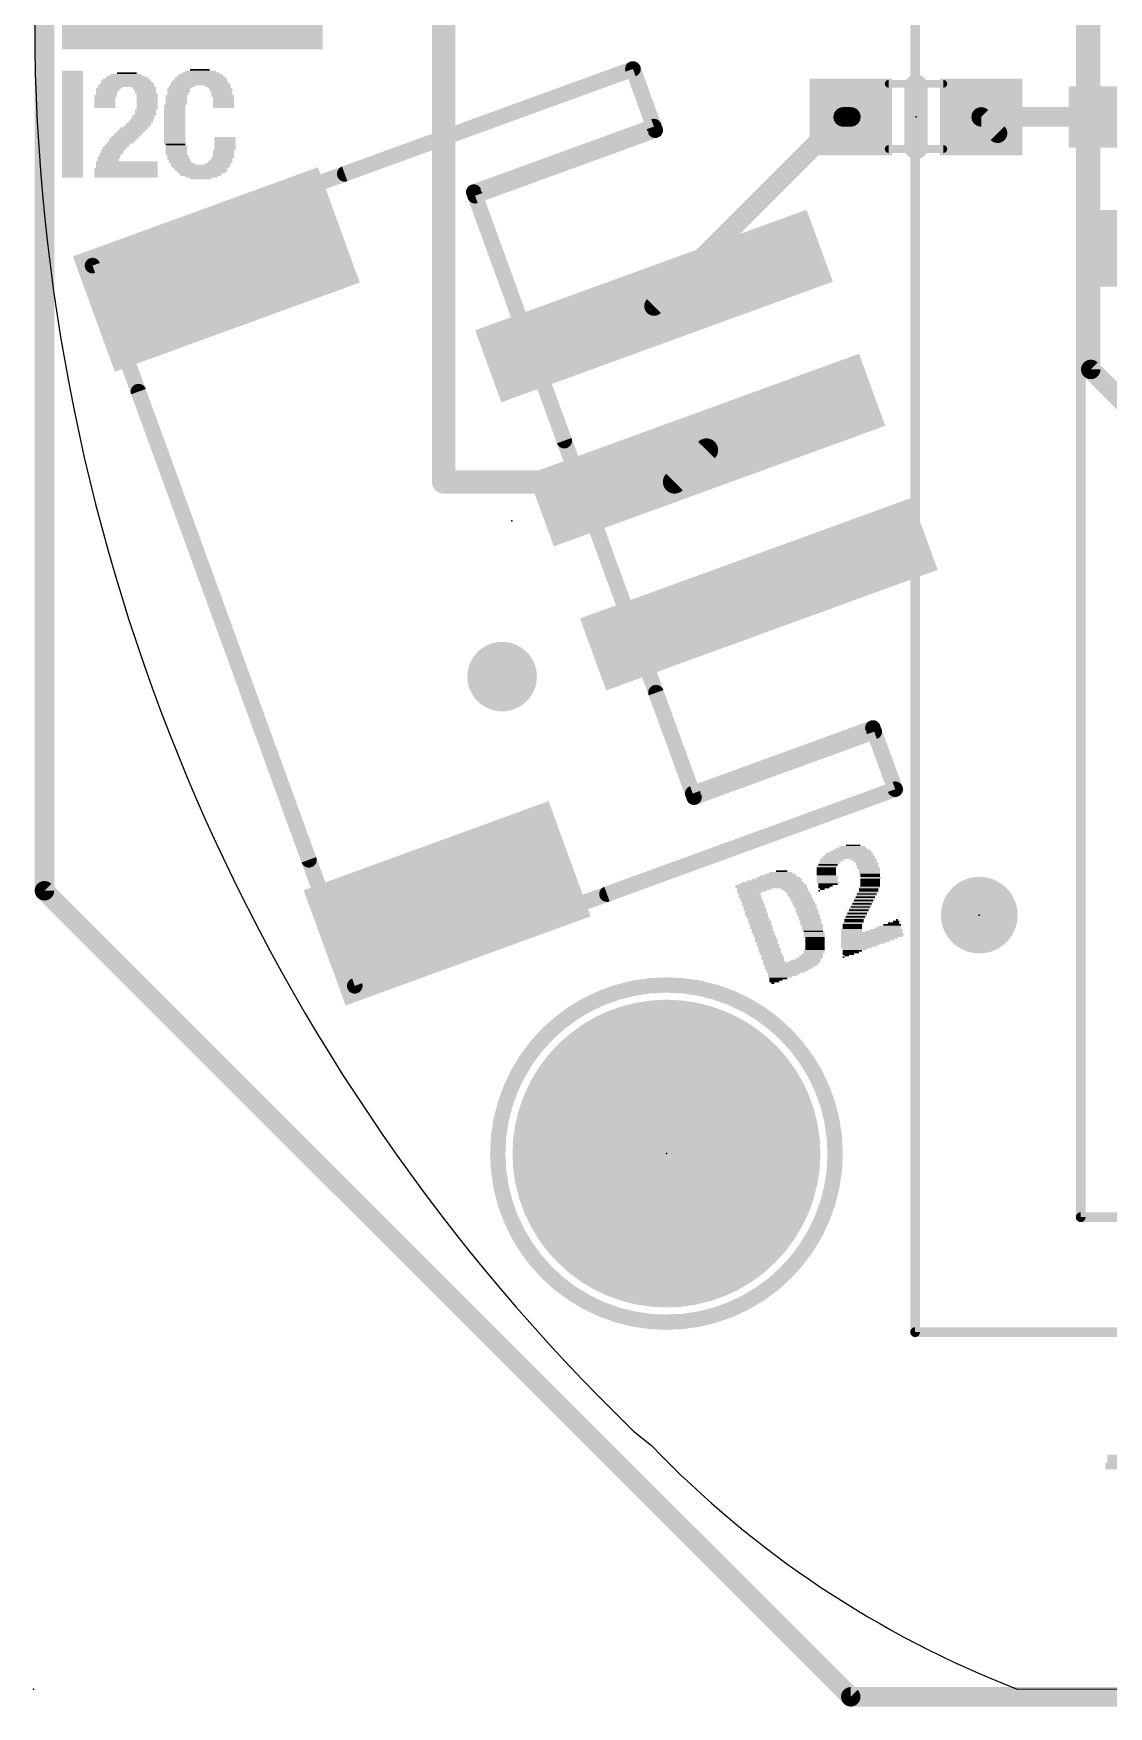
# Model space of a CAD drawing. Extents: x -59 to 59, y -28 to 22.
# Drawn here: x -59.05 to -45.03, y -28.17 to -6.34 of the extents above; entities that cross this region are included whole.
import ezdxf

# ---------------------------------------------------------------- set-up
doc = ezdxf.new("R2010")
doc.units = 0
for name, color, linetype in [('1', 12, 'CONTINUOUS'), ('16', 5, 'CONTINUOUS'), ('17', 110, 'CONTINUOUS'), ('18', 110, 'CONTINUOUS'), ('20', 4, 'CONTINUOUS'), ('200', 132, 'CONTINUOUS'), ('21', 40, 'CONTINUOUS'), ('22', 6, 'CONTINUOUS'), ('23', 53, 'CONTINUOUS'), ('51', 253, 'CONTINUOUS')]:
    doc.layers.add(name, color=color, linetype=linetype)

# ---------------------------------------------------------------- blocks, each defined once
blk = doc.blocks.new('RECT')
blk.add_solid([(-0.5, -0.5), (0.5, -0.5), (-0.5, 0.5), (0.5, 0.5)])
blk = doc.blocks.new('PIE')
at = {"const_width": 0.5}
blk.add_lwpolyline([(0, -0.25, 1), (0, 0.25, 1), (0, -0.25)], format="xyb", dxfattribs=at)
blk = doc.blocks.new('ROUNDP')
at = {"const_width": 0.5}
blk.add_lwpolyline([(0, -0.25, 1), (0, 0.25, 1), (0, -0.25)], format="xyb", dxfattribs=at)
blk = doc.blocks.new('ROUNDV')
at = {"const_width": 0.5}
blk.add_lwpolyline([(0, -0.25, 1), (0, 0.25, 1), (0, -0.25)], format="xyb", dxfattribs=at)

msp = doc.modelspace()

# ---------------------------------------------------------------- linework, layer by layer
at = {"layer": '1'}
for points, const_width in [([(-58.912, 20.193), (-58.912, -17.526)], 0.254), ([(-53.705, -12.192), (-53.705, -5.715)], 0.3048), ([(-50.9629, -9.8972), (-48.4952, -7.4295)], 0.254), ([(-48.4952, -7.4295), (-48.3955, -7.4295)], 0.254), ([(-46.6955, -7.4295), (-44.8785, -7.4295)], 0.254), ([(-46.6955, -7.4295), (-46.482, -7.643)], 0.254), ([(-50.2788, -11.7765), (-50.6943, -12.192)], 0.3048), ([(-50.6943, -12.192), (-53.705, -12.192)], 0.3048), ([(-58.912, -17.526), (-48.3964, -28.0416)], 0.254), ([(-48.3964, -28.0416), (-17.3576, -28.0416)], 0.254)]:
    msp.add_lwpolyline(points, dxfattribs=dict(at, const_width=const_width))
for points, const_width in [([(-48.4952, -7.366, 1), (-48.4952, -7.493)], 0.127), ([(-48.4503, -7.4744, 1), (-48.5401, -7.3846)], 0.127), ([(-48.3955, -7.493, 1), (-48.3955, -7.366)], 0.127), ([(-46.6955, -7.366, 1), (-46.6955, -7.493)], 0.127), ([(-46.6506, -7.3846, 1), (-46.7404, -7.4744)], 0.127), ([(-46.5269, -7.6879, 1), (-46.4371, -7.5981)], 0.127), ([(-51.0078, -9.8523, 1), (-50.918, -9.9421)], 0.127), ([(-50.2249, -11.8304, 1), (-50.3327, -11.7227)], 0.1524), ([(-53.705, -12.1158, 1), (-53.705, -12.2682)], 0.1524), ([(-53.7812, -12.192, 1), (-53.6288, -12.192)], 0.1524), ([(-50.7482, -12.1381, 1), (-50.6404, -12.2459)], 0.1524), ([(-50.6943, -12.2682, 1), (-50.6943, -12.1158)], 0.1524), ([(-58.8671, -17.4811, 1), (-58.9569, -17.5709)], 0.127), ([(-58.9755, -17.526, 1), (-58.8485, -17.526)], 0.127), ([(-48.3964, -27.9781, 1), (-48.3964, -28.1051)], 0.127), ([(-48.4413, -28.0865, 1), (-48.3515, -27.9967)], 0.127)]:
    msp.add_lwpolyline(points, format="xyb", dxfattribs=dict(at, const_width=const_width))
at = {"layer": '16', "const_width": 0.254}
for points in [[(-58.912, 20.193), (-58.912, -17.526)], [(-45.2665, -3.0694), (-45.2665, -10.7245)], [(-45.2665, -10.7245), (-38.338, -17.653)], [(-58.912, -17.526), (-48.3964, -28.0416)], [(-48.3964, -28.0416), (-17.3576, -28.0416)]]:
    msp.add_lwpolyline(points, dxfattribs=at)
at = {"layer": '16', "const_width": 0.127}
for points in [[(-45.2216, -10.6796, 1), (-45.3114, -10.7694)], [(-45.33, -10.7245, 1), (-45.203, -10.7245)], [(-58.8671, -17.4811, 1), (-58.9569, -17.5709)], [(-58.9755, -17.526, 1), (-58.8485, -17.526)], [(-48.3964, -27.9781, 1), (-48.3964, -28.1051)], [(-48.4413, -28.0865, 1), (-48.3515, -27.9967)]]:
    msp.add_lwpolyline(points, format="xyb", dxfattribs=at)
at = {"layer": '20'}
for p, q in [((-59.039, 17.0815), (-59.039, -6.5405)), ((-51.2285, -24.5745), (-50.9944, -24.765)), ((-46.228, -27.94), (-21.59, -27.8892))]:
    msp.add_line(p, q, dxfattribs=at)
for centre, radius, start, end in [((-33.3648, -6.1294), 25.6775, 180.9174, 225.9174), ((-41.4505, -15.6025), 13.2302, 223.8317, 248.8317)]:
    msp.add_arc(centre, radius, start, end, dxfattribs=at)
at = {"layer": '21'}
for points, const_width in [([(-54.9959, -8.1725), (-51.2372, -6.8045)], 0.2032), ([(-51.2372, -6.8045), (-50.9465, -7.6032)], 0.2032), ([(-47.5455, -7.0295), (-47.5455, -7.8295)], 0.3048), ([(-50.9465, -7.6032), (-53.2957, -8.4583)], 0.2032), ([(-53.2957, -8.4583), (-52.1328, -11.6532)], 0.2032), ([(-55.4632, -17.1221), (-57.6863, -11.0141)], 0.2032), ([(-50.9358, -14.9421), (-50.4569, -16.2577)], 0.2032), ([(-50.4569, -16.2577), (-48.1077, -15.4027)], 0.2032), ([(-48.1077, -15.4027), (-47.817, -16.2014)], 0.2032), ([(-47.817, -16.2014), (-51.5757, -17.5695)], 0.2032)]:
    msp.add_lwpolyline(points, dxfattribs=dict(at, const_width=const_width))
for points, const_width in [([(-51.1894, -6.7871, 1), (-51.2849, -6.8218)], 0.1016), ([(-51.2198, -6.8522, 1), (-51.2545, -6.7567)], 0.1016), ([(-47.4693, -7.0295, 1), (-47.6217, -7.0295)], 0.1524), ([(-50.9942, -7.6206, 1), (-50.8987, -7.5858)], 0.1016), ([(-50.9291, -7.6509, 1), (-50.9638, -7.5555)], 0.1016), ([(-47.6217, -7.8295, 1), (-47.4693, -7.8295)], 0.1524), ([(-55.0133, -8.1248, 1), (-54.9786, -8.2203)], 0.1016), ([(-53.248, -8.4409, 1), (-53.3434, -8.4756)], 0.1016), ([(-53.3131, -8.4105, 1), (-53.2783, -8.506)], 0.1016), ([(-57.6386, -10.9967, 1), (-57.7341, -11.0315)], 0.1016), ([(-52.1806, -11.6706, 1), (-52.0851, -11.6358)], 0.1016), ([(-50.888, -14.9248, 1), (-50.9835, -14.9595)], 0.1016), ([(-48.06, -15.3853, 1), (-48.1554, -15.42)], 0.1016), ([(-48.0903, -15.4504, 1), (-48.1251, -15.3549)], 0.1016), ([(-47.8647, -16.2188, 1), (-47.7692, -16.184)], 0.1016), ([(-47.7996, -16.2491, 1), (-47.8343, -16.1537)], 0.1016), ([(-50.4743, -16.21, 1), (-50.4395, -16.3054)], 0.1016), ([(-50.5047, -16.2751, 1), (-50.4092, -16.2403)], 0.1016), ([(-55.5109, -17.1395, 1), (-55.4155, -17.1047)], 0.1016), ([(-51.5931, -17.5217, 1), (-51.5584, -17.6172)], 0.1016), ([(-50.8, -23.155, 1), (-50.8, -18.755, 1), (-50.8, -23.155)], 0.2)]:
    msp.add_lwpolyline(points, format="xyb", dxfattribs=dict(at, const_width=const_width))
at = {"layer": '22', "const_width": 0.127}
for points in [[(-47.5575, 11.416), (-47.5575, -23.284)], [(-45.3975, 5.416), (-45.3975, -21.784)], [(-45.3975, -21.784), (-18.1975, -21.784)], [(-47.5575, -23.284), (-16.0375, -23.284)]]:
    msp.add_lwpolyline(points, dxfattribs=at)
at = {"layer": '22', "const_width": 0.0635}
for points in [[(-45.4293, -21.784, 1), (-45.3657, -21.784)], [(-45.3975, -21.7523, 1), (-45.3975, -21.8158)], [(-47.5893, -23.284, 1), (-47.5258, -23.284)], [(-47.5575, -23.2523, 1), (-47.5575, -23.3158)]]:
    msp.add_lwpolyline(points, format="xyb", dxfattribs=at)
at = {"layer": '23'}
for p in [(-47.5455, -7.4295), (-52.816, -12.7), (-46.72, -17.8435), (-50.8, -20.955), (-59.055, -27.94)]:
    msp.add_point(p, dxfattribs=at)
at = {"layer": '51'}
for points, const_width in [([(-58.2849, -9.3696), (-51.2372, -6.8045)], 0.2032), ([(-51.2372, -6.8045), (-50.9636, -7.5562)], 0.2032), ([(-47.9015, -6.9975), (-47.1895, -6.9975)], 0.1016), ([(-50.9636, -7.5562), (-53.3128, -8.4113)], 0.2032), ([(-47.9015, -7.8485), (-47.1895, -7.8485)], 0.1016), ([(-53.3128, -8.4113), (-50.4398, -16.3047)], 0.2032), ([(-54.8647, -18.7665), (-58.2849, -9.3696)], 0.2032), ([(-50.4398, -16.3047), (-48.0906, -15.4496)], 0.2032), ([(-48.0906, -15.4496), (-47.817, -16.2014)], 0.2032), ([(-47.817, -16.2014), (-54.8647, -18.7665)], 0.2032)]:
    msp.add_lwpolyline(points, dxfattribs=dict(at, const_width=const_width))
for points, const_width in [([(-51.1894, -6.7871, 1), (-51.2849, -6.8218)], 0.1016), ([(-51.2198, -6.8522, 1), (-51.2545, -6.7567)], 0.1016), ([(-47.9015, -6.9721, 1), (-47.9015, -7.0229)], 0.0508), ([(-47.1895, -7.0229, 1), (-47.1895, -6.9721)], 0.0508), ([(-51.0113, -7.5736, 1), (-50.9158, -7.5388)], 0.1016), ([(-50.9462, -7.604, 1), (-50.9809, -7.5085)], 0.1016), ([(-47.9015, -7.8231, 1), (-47.9015, -7.8739)], 0.0508), ([(-47.1895, -7.8739, 1), (-47.1895, -7.8231)], 0.0508), ([(-53.2651, -8.3939, 1), (-53.3605, -8.4286)], 0.1016), ([(-53.3302, -8.3635, 1), (-53.2954, -8.459)], 0.1016), ([(-58.2371, -9.3522, 1), (-58.3326, -9.387)], 0.1016), ([(-58.3022, -9.3219, 1), (-58.2675, -9.4174)], 0.1016), ([(-48.0429, -15.4323, 1), (-48.1383, -15.467)], 0.1016), ([(-48.0732, -15.4974, 1), (-48.108, -15.4019)], 0.1016), ([(-47.8647, -16.2188, 1), (-47.7692, -16.184)], 0.1016), ([(-47.7996, -16.2491, 1), (-47.8343, -16.1537)], 0.1016), ([(-50.4572, -16.257, 1), (-50.4224, -16.3524)], 0.1016), ([(-50.4876, -16.3221, 1), (-50.3921, -16.2873)], 0.1016), ([(-54.882, -18.7188, 1), (-54.8473, -18.8143)], 0.1016), ([(-54.9124, -18.7839, 1), (-54.8169, -18.7492)], 0.1016)]:
    msp.add_lwpolyline(points, format="xyb", dxfattribs=dict(at, const_width=const_width))

# ---------------------------------------------------------------- block references
at = {"layer": '1', "xscale": 3.4}
for p, yscale, rotation in [((-56.983, -5.7), 1.7, 180), ((-56.6701, -9.4204), 1.6, 200), ((-53.6603, -17.6897), 1.6, 200)]:
    msp.add_blockref('RECT', p, dxfattribs=dict(at, yscale=yscale, rotation=rotation))
at = {"layer": '1', "xscale": 1.075}
for p in [(-48.3955, -7.4295), (-46.6955, -7.4295)]:
    msp.add_blockref('RECT', p, dxfattribs=at)
at = {"layer": '1', "xscale": 1.35, "yscale": 0.8}
msp.add_blockref('RECT', (-44.8785, -7.4295), dxfattribs=at)
at = {"layer": '1', "yscale": 4.6, "rotation": 110}
for p in [(-50.9629, -9.8972), (-50.2788, -11.7765), (-49.5948, -13.6559)]:
    msp.add_blockref('RECT', p, dxfattribs=at)
at = {"layer": '1', "xscale": 1.075, "rotation": 180}
msp.add_blockref('RECT', (-44.665, -9.144), dxfattribs=at)
at = {"layer": '1'}
msp.add_blockref('PIE', (-46.72, -17.8435), dxfattribs=at)
at = {"layer": '17', "xscale": 4.016, "yscale": 4.016}
msp.add_blockref('ROUNDP', (-50.8, -20.955), dxfattribs=at)
msp.add_blockref('ROUNDP', (-50.8, -20.955), dxfattribs=at)
at = {"layer": '18', "xscale": 0.9064, "yscale": 0.9064}
msp.add_blockref('ROUNDV', (-52.943, -14.732), dxfattribs=at)
msp.add_blockref('ROUNDV', (-52.943, -14.732), dxfattribs=at)
at = {"layer": '200'}
for p, xscale, yscale in [((-58.547, -6.8368), 0.2743, 0.0211), ((-58.547, -6.858), 0.2743, 0.0213), ((-58.547, -6.8792), 0.2743, 0.0211), ((-58.547, -6.9003), 0.2743, 0.0211), ((-58.547, -6.9215), 0.2743, 0.0213), ((-58.547, -6.9427), 0.2743, 0.0211), ((-58.547, -6.9638), 0.2743, 0.0211), ((-58.547, -6.985), 0.2743, 0.0213), ((-57.8371, -6.985), 0.6782, 0.0213), ((-57.8485, -6.9638), 0.6553, 0.0211), ((-57.8485, -6.9427), 0.6147, 0.0211), ((-57.8371, -6.9215), 0.5512, 0.0213), ((-57.8485, -6.9003), 0.4877, 0.0211), ((-57.8485, -6.8792), 0.4013, 0.0211), ((-57.8383, -6.858), 0.254, 0.0213), ((-56.8858, -6.985), 0.762, 0.0213), ((-56.8846, -6.9638), 0.7188, 0.0211), ((-56.8744, -6.9427), 0.6985, 0.0211), ((-56.8744, -6.9215), 0.6579, 0.0213), ((-56.8744, -6.9003), 0.6121, 0.0211), ((-56.8744, -6.8792), 0.5715, 0.0211), ((-56.8757, -6.858), 0.4877, 0.0213), ((-56.8744, -6.8368), 0.4039, 0.0211), ((-56.8858, -6.8157), 0.254, 0.0211), ((-58.547, -7.0062), 0.2743, 0.0211), ((-58.547, -7.0273), 0.2743, 0.0211), ((-58.547, -7.0485), 0.2743, 0.0213), ((-58.547, -7.0697), 0.2743, 0.0211), ((-58.547, -7.0908), 0.2743, 0.0211), ((-58.547, -7.112), 0.2743, 0.0213), ((-58.547, -7.1332), 0.2743, 0.0211), ((-58.547, -7.1543), 0.2743, 0.0211), ((-58.547, -7.1755), 0.2743, 0.0213), ((-58.547, -7.1967), 0.2743, 0.0211), ((-58.1127, -7.1543), 0.2946, 0.0211), ((-58.1228, -7.1755), 0.2743, 0.0213), ((-58.1228, -7.1967), 0.2743, 0.0211), ((-58.0911, -7.0908), 0.2972, 0.0211), ((-58.0809, -7.0697), 0.3175, 0.0211), ((-58.1025, -7.112), 0.2743, 0.0213), ((-58.1025, -7.1332), 0.2743, 0.0211), ((-57.8485, -7.0273), 0.7417, 0.0211), ((-58.0606, -7.0485), 0.3175, 0.0213), ((-57.8371, -7.0062), 0.7188, 0.0211), ((-57.6161, -7.0485), 0.3175, 0.0213), ((-57.6047, -7.0697), 0.2946, 0.0211), ((-57.5945, -7.0908), 0.2743, 0.0211), ((-57.5945, -7.112), 0.2743, 0.0213), ((-57.5729, -7.1332), 0.2769, 0.0211), ((-57.5729, -7.1543), 0.2769, 0.0211), ((-57.5729, -7.1755), 0.2769, 0.0213), ((-57.5729, -7.1967), 0.2769, 0.0211), ((-57.1919, -7.1543), 0.2769, 0.0211), ((-57.1919, -7.1755), 0.2769, 0.0213), ((-57.1919, -7.1967), 0.2769, 0.0211), ((-57.1602, -7.0697), 0.2946, 0.0211), ((-57.1602, -7.0908), 0.2946, 0.0211), ((-57.1703, -7.112), 0.2743, 0.0213), ((-57.1703, -7.1332), 0.2743, 0.0211), ((-57.1183, -7.0273), 0.3378, 0.0211), ((-57.1386, -7.0485), 0.2972, 0.0213), ((-56.8744, -7.0062), 0.7849, 0.0211), ((-56.6522, -7.0273), 0.3404, 0.0211), ((-56.6306, -7.0485), 0.2972, 0.0213), ((-56.6103, -7.0697), 0.2972, 0.0211), ((-56.6103, -7.0908), 0.2972, 0.0211), ((-56.5887, -7.1543), 0.2946, 0.0211), ((-56.5988, -7.112), 0.2743, 0.0213), ((-56.5988, -7.1332), 0.2743, 0.0211), ((-56.5785, -7.1755), 0.2743, 0.0213), ((-56.5785, -7.1967), 0.2743, 0.0211), ((-58.547, -7.2178), 0.2743, 0.0211), ((-58.547, -7.239), 0.2743, 0.0213), ((-58.547, -7.2602), 0.2743, 0.0211), ((-58.547, -7.2813), 0.2743, 0.0211), ((-58.547, -7.3025), 0.2743, 0.0213), ((-58.547, -7.3237), 0.2743, 0.0211), ((-58.547, -7.3448), 0.2743, 0.0211), ((-58.547, -7.366), 0.2743, 0.0213), ((-58.547, -7.3872), 0.2743, 0.0211), ((-58.547, -7.4083), 0.2743, 0.0211), ((-58.547, -7.4295), 0.2743, 0.0213), ((-58.1228, -7.2178), 0.2743, 0.0211), ((-58.1228, -7.239), 0.2743, 0.0213), ((-58.1228, -7.2602), 0.2743, 0.0211), ((-58.1228, -7.2813), 0.2743, 0.0211), ((-58.1228, -7.3025), 0.2743, 0.0213), ((-57.6263, -7.4295), 0.2972, 0.0213), ((-57.6047, -7.4083), 0.2946, 0.0211), ((-57.5945, -7.3448), 0.2743, 0.0211), ((-57.5945, -7.366), 0.2743, 0.0213), ((-57.5945, -7.3872), 0.2743, 0.0211), ((-57.5729, -7.2178), 0.2769, 0.0211), ((-57.5729, -7.239), 0.2769, 0.0213), ((-57.5729, -7.2602), 0.2769, 0.0211), ((-57.5729, -7.2813), 0.2769, 0.0211), ((-57.5729, -7.3025), 0.2769, 0.0213), ((-57.5729, -7.3237), 0.2769, 0.0211), ((-57.2135, -7.2813), 0.2743, 0.0211), ((-57.2135, -7.3025), 0.2743, 0.0213), ((-57.2135, -7.3237), 0.2743, 0.0211), ((-57.2135, -7.3448), 0.2743, 0.0211), ((-57.2135, -7.366), 0.2743, 0.0213), ((-57.2135, -7.3872), 0.2743, 0.0211), ((-57.2135, -7.4083), 0.2743, 0.0211), ((-57.2135, -7.4295), 0.2743, 0.0213), ((-57.1919, -7.2178), 0.2769, 0.0211), ((-57.1919, -7.239), 0.2769, 0.0213), ((-57.1919, -7.2602), 0.2769, 0.0211), ((-56.5785, -7.2178), 0.2743, 0.0211), ((-56.5785, -7.239), 0.2743, 0.0213), ((-56.5785, -7.2602), 0.2743, 0.0211), ((-56.5785, -7.2813), 0.2743, 0.0211), ((-56.5785, -7.3025), 0.2743, 0.0213), ((-58.547, -7.4507), 0.2743, 0.0211), ((-58.547, -7.4718), 0.2743, 0.0211), ((-58.547, -7.493), 0.2743, 0.0213), ((-58.547, -7.5142), 0.2743, 0.0211), ((-58.547, -7.5353), 0.2743, 0.0211), ((-58.547, -7.5565), 0.2743, 0.0213), ((-58.547, -7.5777), 0.2743, 0.0211), ((-58.547, -7.5988), 0.2743, 0.0211), ((-58.547, -7.62), 0.2743, 0.0213), ((-58.547, -7.6412), 0.2743, 0.0211), ((-57.8053, -7.6412), 0.3607, 0.0211), ((-57.785, -7.62), 0.3607, 0.0213), ((-57.7634, -7.5988), 0.3581, 0.0211), ((-57.7418, -7.5777), 0.3607, 0.0211), ((-57.7101, -7.5565), 0.3378, 0.0213), ((-57.6898, -7.5353), 0.3378, 0.0211), ((-57.6796, -7.5142), 0.3175, 0.0211), ((-57.6567, -7.493), 0.3175, 0.0213), ((-57.6466, -7.4718), 0.2972, 0.0211), ((-57.6263, -7.4507), 0.2972, 0.0211), ((-57.2135, -7.4507), 0.2743, 0.0211), ((-57.2135, -7.4718), 0.2743, 0.0211), ((-57.2135, -7.493), 0.2743, 0.0213), ((-57.2135, -7.5142), 0.2743, 0.0211), ((-57.2135, -7.5353), 0.2743, 0.0211), ((-57.2135, -7.5565), 0.2743, 0.0213), ((-57.2135, -7.5777), 0.2743, 0.0211), ((-57.2135, -7.5988), 0.2743, 0.0211), ((-57.2135, -7.62), 0.2743, 0.0213), ((-57.2135, -7.6412), 0.2743, 0.0211), ((-58.547, -7.6623), 0.2743, 0.0211), ((-58.547, -7.6835), 0.2743, 0.0213), ((-58.547, -7.7047), 0.2743, 0.0211), ((-58.547, -7.7258), 0.2743, 0.0211), ((-58.547, -7.747), 0.2743, 0.0213), ((-58.547, -7.7682), 0.2743, 0.0211), ((-58.547, -7.7893), 0.2743, 0.0211), ((-58.547, -7.8105), 0.2743, 0.0213), ((-58.547, -7.8317), 0.2743, 0.0211), ((-58.547, -7.8528), 0.2743, 0.0211), ((-57.9971, -7.8317), 0.3175, 0.0211), ((-58.0073, -7.8528), 0.2972, 0.0211), ((-57.9742, -7.8105), 0.3175, 0.0213), ((-57.9539, -7.7893), 0.3175, 0.0211), ((-57.9222, -7.7682), 0.3404, 0.0211), ((-57.8917, -7.7258), 0.3607, 0.0211), ((-57.9018, -7.747), 0.3404, 0.0213), ((-57.8688, -7.7047), 0.3607, 0.0211), ((-57.8485, -7.6835), 0.3607, 0.0213), ((-57.8269, -7.6623), 0.3581, 0.0211), ((-57.2135, -7.6623), 0.2743, 0.0211), ((-57.2135, -7.6835), 0.2743, 0.0213), ((-57.2135, -7.7047), 0.2743, 0.0211), ((-57.2135, -7.7258), 0.2743, 0.0211), ((-57.2135, -7.747), 0.2743, 0.0213), ((-57.2135, -7.7682), 0.2743, 0.0211), ((-57.2033, -7.7893), 0.254, 0.0211), ((-57.1919, -7.8105), 0.2769, 0.0213), ((-57.1919, -7.8317), 0.2769, 0.0211), ((-57.1919, -7.8528), 0.2769, 0.0211), ((-56.5569, -7.7047), 0.2769, 0.0211), ((-56.5569, -7.7258), 0.2769, 0.0211), ((-56.5569, -7.747), 0.2769, 0.0213), ((-56.5569, -7.7682), 0.2769, 0.0211), ((-56.5569, -7.7893), 0.2769, 0.0211), ((-56.5569, -7.8105), 0.2769, 0.0213), ((-56.5569, -7.8317), 0.2769, 0.0211), ((-56.5569, -7.8528), 0.2769, 0.0211), ((-58.547, -7.874), 0.2743, 0.0213), ((-58.547, -7.8952), 0.2743, 0.0211), ((-58.547, -7.9163), 0.2743, 0.0211), ((-58.547, -7.9375), 0.2743, 0.0213), ((-58.547, -7.9587), 0.2743, 0.0211), ((-58.547, -7.9798), 0.2743, 0.0211), ((-58.547, -8.001), 0.2743, 0.0213), ((-58.547, -8.0222), 0.2743, 0.0211), ((-58.547, -8.0433), 0.2743, 0.0211), ((-58.547, -8.0645), 0.2743, 0.0213), ((-58.547, -8.0857), 0.2743, 0.0211), ((-57.8371, -8.0222), 0.8052, 0.0211), ((-57.8371, -8.0433), 0.8052, 0.0211), ((-57.8371, -8.0645), 0.8052, 0.0213), ((-57.8371, -8.0857), 0.8052, 0.0211), ((-58.0708, -7.9587), 0.2972, 0.0211), ((-58.0809, -7.9798), 0.2769, 0.0211), ((-58.0809, -8.001), 0.2769, 0.0213), ((-58.0492, -7.9163), 0.2946, 0.0211), ((-58.0593, -7.9375), 0.2743, 0.0213), ((-58.0276, -7.874), 0.2972, 0.0213), ((-58.0276, -7.8952), 0.2972, 0.0211), ((-57.1919, -7.874), 0.2769, 0.0213), ((-57.1919, -7.8952), 0.2769, 0.0211), ((-57.1919, -7.9163), 0.2769, 0.0211), ((-57.1602, -7.9798), 0.2946, 0.0211), ((-57.1703, -7.9375), 0.2743, 0.0213), ((-57.1703, -7.9587), 0.2743, 0.0211), ((-57.1386, -8.0222), 0.2972, 0.0211), ((-57.15, -8.001), 0.2743, 0.0213), ((-57.1081, -8.0433), 0.3175, 0.0211), ((-56.8744, -8.0645), 0.7849, 0.0213), ((-56.8744, -8.0857), 0.7391, 0.0211), ((-56.6522, -8.0433), 0.3404, 0.0211), ((-56.6204, -8.0222), 0.3175, 0.0211), ((-56.6103, -8.001), 0.2972, 0.0213), ((-56.5887, -7.9587), 0.2946, 0.0211), ((-56.5988, -7.9798), 0.2743, 0.0211), ((-56.5785, -7.874), 0.2743, 0.0213), ((-56.5785, -7.8952), 0.2743, 0.0211), ((-56.5785, -7.9163), 0.2743, 0.0211), ((-56.5785, -7.9375), 0.2743, 0.0213), ((-58.547, -8.1068), 0.2743, 0.0211), ((-58.547, -8.128), 0.2743, 0.0213), ((-58.547, -8.1492), 0.2743, 0.0211), ((-58.547, -8.1703), 0.2743, 0.0211), ((-58.547, -8.1915), 0.2743, 0.0213), ((-58.547, -8.2127), 0.2743, 0.0211), ((-57.8472, -8.1068), 0.8255, 0.0211), ((-57.8472, -8.128), 0.8255, 0.0213), ((-57.8472, -8.1492), 0.8255, 0.0211), ((-57.8472, -8.1703), 0.8255, 0.0211), ((-57.8472, -8.1915), 0.8255, 0.0213), ((-57.8472, -8.2127), 0.8255, 0.0211), ((-56.8744, -8.1068), 0.6985, 0.0211), ((-56.8643, -8.128), 0.6782, 0.0213), ((-56.863, -8.1492), 0.635, 0.0211), ((-56.8744, -8.1703), 0.5715, 0.0211), ((-56.8744, -8.1915), 0.5309, 0.0213), ((-56.8643, -8.2127), 0.4242, 0.0211), ((-56.8744, -8.2338), 0.2769, 0.0211), ((-48.3972, -17.018), 0.5486, 0.0213), ((-48.387, -16.9968), 0.4877, 0.0211), ((-48.387, -16.9757), 0.4013, 0.0211), ((-48.3756, -16.9545), 0.3378, 0.0213), ((-48.3654, -16.9333), 0.1905, 0.0211), ((-48.7045, -17.2085), 0.2743, 0.0213), ((-48.7147, -17.2297), 0.254, 0.0211), ((-48.7147, -17.2508), 0.254, 0.0211), ((-48.6829, -17.1662), 0.2769, 0.0211), ((-48.6943, -17.1873), 0.254, 0.0211), ((-48.6397, -17.1238), 0.3175, 0.0211), ((-48.6613, -17.145), 0.2743, 0.0213), ((-48.4289, -17.1027), 0.6985, 0.0211), ((-48.4188, -17.0815), 0.6782, 0.0213), ((-48.4175, -17.0603), 0.635, 0.0211), ((-48.4073, -17.0392), 0.6147, 0.0211), ((-48.2283, -17.1238), 0.3378, 0.0211), ((-48.2067, -17.145), 0.2946, 0.0213), ((-48.1851, -17.1662), 0.2972, 0.0211), ((-48.1851, -17.1873), 0.2972, 0.0211), ((-48.1648, -17.2297), 0.2972, 0.0211), ((-48.1749, -17.2085), 0.2769, 0.0213), ((-48.1533, -17.2508), 0.2743, 0.0211), ((-49.4348, -17.4625), 0.9322, 0.0213), ((-49.4233, -17.4413), 0.8687, 0.0211), ((-49.4132, -17.4202), 0.8026, 0.0211), ((-49.3916, -17.399), 0.7188, 0.0213), ((-49.3598, -17.3778), 0.6553, 0.0211), ((-49.3382, -17.3567), 0.5715, 0.0211), ((-49.3395, -17.3355), 0.4877, 0.0213), ((-49.3179, -17.3143), 0.4039, 0.0211), ((-49.3078, -17.2932), 0.2972, 0.0211), ((-49.2963, -17.272), 0.1473, 0.0213), ((-48.7147, -17.272), 0.254, 0.0213), ((-48.7147, -17.2932), 0.254, 0.0211), ((-48.7147, -17.3143), 0.254, 0.0211), ((-48.7045, -17.3355), 0.2743, 0.0213), ((-48.7045, -17.3567), 0.2743, 0.0211), ((-48.7045, -17.3778), 0.2743, 0.0211), ((-48.7045, -17.399), 0.2743, 0.0213), ((-48.6931, -17.4202), 0.2972, 0.0211), ((-48.7261, -17.4625), 0.1905, 0.0213), ((-48.6943, -17.4413), 0.254, 0.0211), ((-48.1533, -17.272), 0.2743, 0.0213), ((-48.1533, -17.2932), 0.2743, 0.0211), ((-48.1432, -17.3143), 0.254, 0.0211), ((-48.1432, -17.3355), 0.254, 0.0213), ((-48.133, -17.3567), 0.2743, 0.0211), ((-48.1432, -17.3778), 0.254, 0.0211), ((-48.1432, -17.399), 0.254, 0.0213), ((-48.1432, -17.4202), 0.254, 0.0211), ((-48.1432, -17.4413), 0.254, 0.0211), ((-48.1432, -17.4625), 0.254, 0.0213), ((-49.4348, -17.4837), 0.9322, 0.0211), ((-49.6557, -17.5048), 0.4445, 0.0211), ((-49.6875, -17.526), 0.381, 0.0213), ((-49.7192, -17.5472), 0.3175, 0.0211), ((-49.7091, -17.5895), 0.2972, 0.0213), ((-49.7091, -17.6107), 0.2972, 0.0211), ((-49.7205, -17.5683), 0.2743, 0.0211), ((-49.6989, -17.6318), 0.2769, 0.0211), ((-49.6887, -17.653), 0.2972, 0.0213), ((-49.6773, -17.6742), 0.2743, 0.0211), ((-49.1274, -17.5048), 0.3581, 0.0211), ((-49.1071, -17.526), 0.3175, 0.0213), ((-49.0842, -17.5472), 0.3175, 0.0211), ((-49.0741, -17.5683), 0.2972, 0.0211), ((-49.0639, -17.5895), 0.3175, 0.0213), ((-49.0538, -17.6107), 0.2972, 0.0211), ((-49.0322, -17.6318), 0.2946, 0.0211), ((-49.0322, -17.653), 0.2946, 0.0213), ((-49.0106, -17.6742), 0.2972, 0.0211), ((-48.7464, -17.4837), 0.1499, 0.0211), ((-48.8099, -17.526), 0.0229, 0.0213), ((-48.7667, -17.5048), 0.0635, 0.0211), ((-48.2384, -17.6742), 0.2769, 0.0211), ((-48.227, -17.653), 0.254, 0.0213), ((-48.2168, -17.6318), 0.2743, 0.0211), ((-48.2067, -17.6107), 0.254, 0.0211), ((-48.1965, -17.5895), 0.2743, 0.0213), ((-48.1749, -17.5472), 0.2769, 0.0211), ((-48.1863, -17.5683), 0.254, 0.0211), ((-48.1635, -17.5048), 0.254, 0.0211), ((-48.1635, -17.526), 0.254, 0.0213), ((-48.1533, -17.4837), 0.2743, 0.0211), ((-49.6672, -17.6953), 0.2946, 0.0211), ((-49.6672, -17.7165), 0.2946, 0.0213), ((-49.6456, -17.7588), 0.2972, 0.0211), ((-49.6456, -17.78), 0.2972, 0.0213), ((-49.657, -17.7377), 0.2743, 0.0211), ((-49.6253, -17.8223), 0.2972, 0.0211), ((-49.6253, -17.8435), 0.2972, 0.0213), ((-49.6354, -17.8012), 0.2769, 0.0211), ((-49.6037, -17.8858), 0.2946, 0.0211), ((-49.6138, -17.8647), 0.2743, 0.0211), ((-49.5935, -17.907), 0.2743, 0.0213), ((-49.0106, -17.6953), 0.2972, 0.0211), ((-48.9903, -17.7165), 0.2972, 0.0213), ((-48.9903, -17.7377), 0.2972, 0.0211), ((-48.9687, -17.78), 0.2946, 0.0213), ((-48.9687, -17.8012), 0.2946, 0.0211), ((-48.9788, -17.7588), 0.2743, 0.0211), ((-48.9471, -17.8435), 0.2972, 0.0213), ((-48.9585, -17.8223), 0.2743, 0.0211), ((-48.9369, -17.8647), 0.2769, 0.0211), ((-48.9369, -17.8858), 0.2769, 0.0211), ((-48.9268, -17.907), 0.2972, 0.0213), ((-48.354, -17.907), 0.254, 0.0213), ((-48.3438, -17.8858), 0.2743, 0.0211), ((-48.3235, -17.8435), 0.2743, 0.0213), ((-48.3337, -17.8647), 0.254, 0.0211), ((-48.3019, -17.8012), 0.2769, 0.0211), ((-48.3133, -17.8223), 0.254, 0.0211), ((-48.2905, -17.78), 0.254, 0.0213), ((-48.2803, -17.7588), 0.2743, 0.0211), ((-48.2702, -17.7377), 0.254, 0.0211), ((-48.26, -17.7165), 0.2743, 0.0213), ((-48.2498, -17.6953), 0.254, 0.0211), ((-47.7939, -17.907), 0.0229, 0.0213), ((-49.5821, -17.9282), 0.2972, 0.0211), ((-49.5821, -17.9493), 0.2972, 0.0211), ((-49.5618, -17.9917), 0.2972, 0.0211), ((-49.5618, -18.0128), 0.2972, 0.0211), ((-49.5719, -17.9705), 0.2769, 0.0213), ((-49.5402, -18.0552), 0.2946, 0.0211), ((-49.5402, -18.0763), 0.2946, 0.0211), ((-49.5503, -18.034), 0.2743, 0.0213), ((-49.5186, -18.1187), 0.2972, 0.0211), ((-49.53, -18.0975), 0.2743, 0.0213), ((-48.9153, -17.9282), 0.2743, 0.0211), ((-48.9153, -17.9493), 0.2743, 0.0211), ((-48.9052, -17.9705), 0.2946, 0.0213), ((-48.895, -17.9917), 0.2743, 0.0211), ((-48.895, -18.0128), 0.2743, 0.0211), ((-48.895, -18.034), 0.2743, 0.0213), ((-48.8848, -18.0552), 0.254, 0.0211), ((-48.8734, -18.0763), 0.2769, 0.0211), ((-48.8734, -18.0975), 0.2769, 0.0213), ((-48.8734, -18.1187), 0.2769, 0.0211), ((-48.1216, -18.0763), 0.8052, 0.0211), ((-48.1114, -18.0975), 0.8255, 0.0213), ((-48.1216, -18.1187), 0.8052, 0.0211), ((-48.387, -18.034), 0.2743, 0.0213), ((-48.387, -18.0552), 0.2743, 0.0211), ((-48.3654, -17.9493), 0.2769, 0.0211), ((-48.3768, -17.9705), 0.254, 0.0213), ((-48.3768, -17.9917), 0.254, 0.0211), ((-48.3768, -18.0128), 0.254, 0.0211), ((-48.354, -17.9282), 0.254, 0.0211), ((-47.9628, -18.0552), 0.4877, 0.0211), ((-47.9311, -18.034), 0.4242, 0.0213), ((-47.9108, -18.0128), 0.3378, 0.0211), ((-47.8892, -17.9917), 0.2946, 0.0211), ((-47.8574, -17.9705), 0.2311, 0.0213), ((-47.8358, -17.9493), 0.1473, 0.0211), ((-47.8041, -17.9282), 0.0838, 0.0211), ((-49.5084, -18.1398), 0.2769, 0.0211), ((-49.4983, -18.161), 0.2972, 0.0213), ((-49.4983, -18.1822), 0.2972, 0.0211), ((-49.4868, -18.2033), 0.2743, 0.0211), ((-49.4767, -18.2245), 0.2946, 0.0213), ((-49.4767, -18.2457), 0.2946, 0.0211), ((-49.4665, -18.2668), 0.2743, 0.0211), ((-49.4551, -18.288), 0.2972, 0.0213), ((-49.4551, -18.3092), 0.2972, 0.0211), ((-49.4449, -18.3303), 0.2769, 0.0211), ((-48.8734, -18.3092), 0.2769, 0.0211), ((-48.8734, -18.3303), 0.2769, 0.0211), ((-48.862, -18.1398), 0.254, 0.0211), ((-48.862, -18.161), 0.254, 0.0213), ((-48.862, -18.1822), 0.254, 0.0211), ((-48.862, -18.2033), 0.254, 0.0211), ((-48.862, -18.2245), 0.254, 0.0213), ((-48.862, -18.2457), 0.254, 0.0211), ((-48.862, -18.2668), 0.254, 0.0211), ((-48.862, -18.288), 0.254, 0.0213), ((-48.2067, -18.1822), 0.635, 0.0211), ((-48.2702, -18.2245), 0.508, 0.0213), ((-48.2918, -18.2457), 0.4648, 0.0211), ((-48.3235, -18.2668), 0.4013, 0.0211), ((-48.1533, -18.1398), 0.7417, 0.0211), ((-48.1749, -18.161), 0.6985, 0.0213), ((-48.2384, -18.2033), 0.5715, 0.0211), ((-48.3972, -18.3303), 0.2134, 0.0211), ((-48.3451, -18.288), 0.3175, 0.0213), ((-48.3768, -18.3092), 0.254, 0.0211), ((-49.4348, -18.3515), 0.2972, 0.0213), ((-49.4132, -18.3938), 0.2946, 0.0211), ((-49.4132, -18.415), 0.2946, 0.0213), ((-49.4233, -18.3727), 0.2743, 0.0211), ((-49.3916, -18.4573), 0.2972, 0.0211), ((-49.1808, -18.4785), 0.7188, 0.0213), ((-49.403, -18.4362), 0.2743, 0.0211), ((-49.1808, -18.4997), 0.6782, 0.0211), ((-49.2023, -18.5208), 0.635, 0.0211), ((-49.2125, -18.542), 0.6147, 0.0213), ((-49.2227, -18.5632), 0.5486, 0.0211), ((-49.0106, -18.4573), 0.4242, 0.0211), ((-48.989, -18.4362), 0.381, 0.0211), ((-48.9471, -18.415), 0.3378, 0.0213), ((-48.9166, -18.3938), 0.3175, 0.0211), ((-48.9052, -18.3727), 0.2946, 0.0211), ((-48.895, -18.3515), 0.2743, 0.0213), ((-48.4924, -18.3938), 0.0229, 0.0211), ((-48.4289, -18.3515), 0.1499, 0.0213), ((-48.4492, -18.3727), 0.0635, 0.0211), ((-49.243, -18.5843), 0.508, 0.0211), ((-49.2646, -18.6055), 0.4242, 0.0213), ((-49.2862, -18.6267), 0.381, 0.0211), ((-49.3179, -18.6478), 0.3175, 0.0211), ((-49.3395, -18.669), 0.2337, 0.0213), ((-49.3713, -18.6902), 0.1702, 0.0211), ((-49.3928, -18.7113), 0.127, 0.0211), ((-49.4132, -18.7325), 0.0406, 0.0213), ((-43.1584, -24.892), 3.7871, 0.0213), ((-43.307, -25.019), 3.5357, 0.0213), ((-43.3388, -25.0402), 3.4722, 0.0211), ((-43.2752, -24.9978), 3.5992, 0.0211), ((-43.4124, -25.0613), 3.3249, 0.0211), ((-43.1787, -24.9132), 3.7465, 0.0211), ((-43.2003, -24.9343), 3.7033, 0.0211), ((-43.2219, -24.9555), 3.6601, 0.0213), ((-43.2422, -24.9767), 3.6195, 0.0211)]:
    msp.add_blockref('RECT', p, dxfattribs=dict(at, xscale=xscale, yscale=yscale))
at = {"layer": '51', "xscale": 0.5001, "yscale": 0.95}
for p in [(-48.1337, -7.4244), (-46.9653, -7.4244)]:
    msp.add_blockref('RECT', p, dxfattribs=at)

doc.saveas('drawing.dxf')
